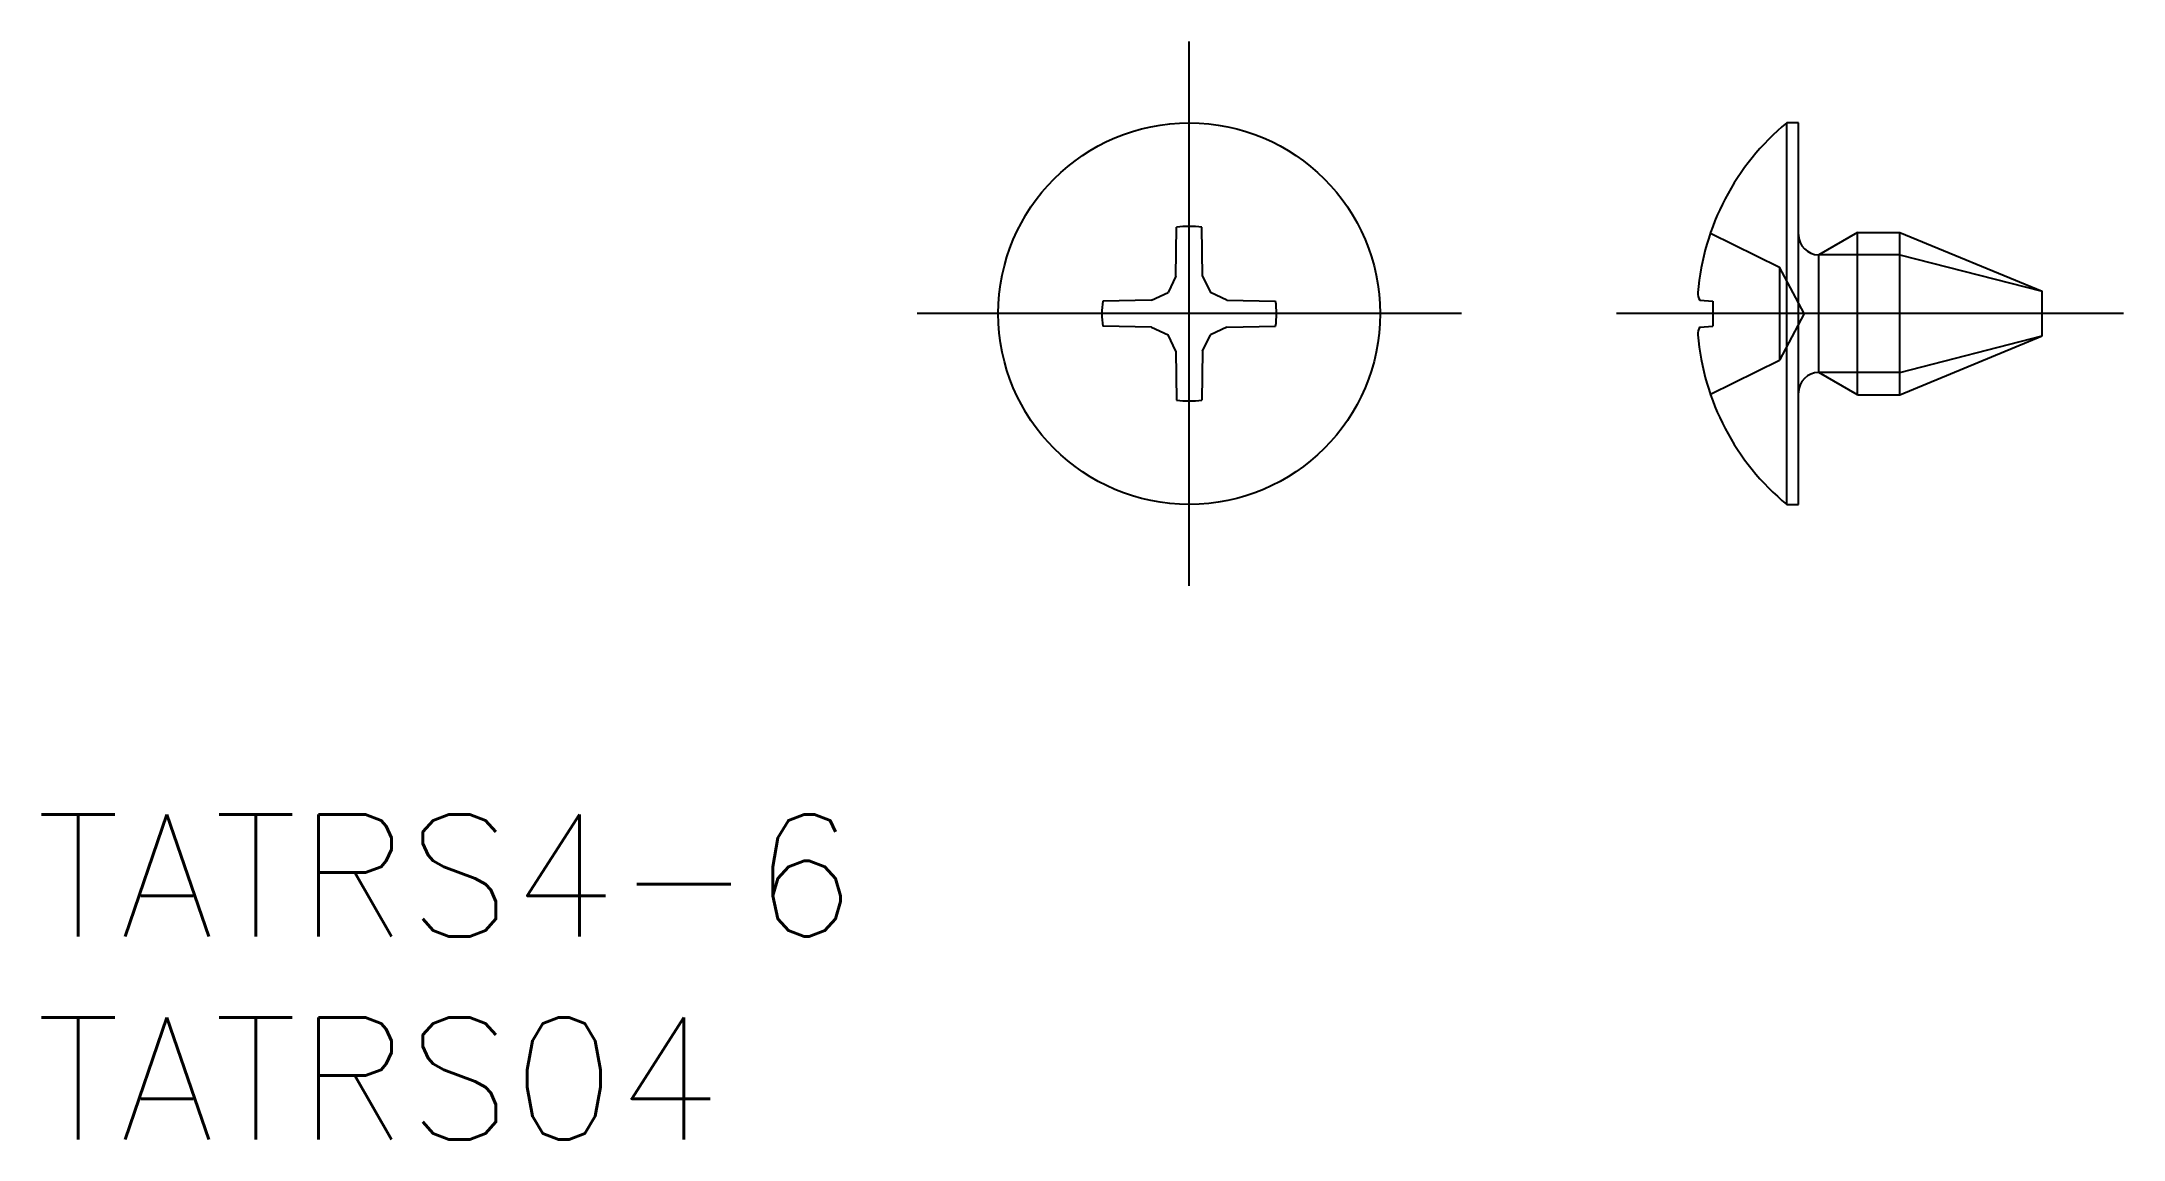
# Model space of a CAD drawing. Extents: x -28.3 to 23, y -20.3 to 6.7.
import ezdxf

# ---------------------------------------------------------------- set-up
doc = ezdxf.new("R2010")
doc.units = 0
doc.linetypes.add('CENTER', pattern=[50.8, 31.75, -6.35, 6.35, -6.35])
doc.linetypes.add('DASHED', pattern=[19.05, 12.7, -6.35])
doc.layers.get('0').update_dxf_attribs({"linetype": 'CONTINUOUS'})
doc.layers.add('CENTER', color=1, linetype='CENTER')
doc.styles.get("Standard").update_dxf_attribs({"font": 'txt.shx', "height": 3, "bigfont": 'bigfont.shx'})

msp = doc.modelspace()

# ---------------------------------------------------------------- linework, layer by layer
at = {"color": 7, "linetype": 'CONTINUOUS'}
for p, q in [((14.712, -4.7), (14.712, 4.7)), ((15, 4.7), (14.712, 4.7)), ((15, -4.7), (15, 4.7)), ((-0.331, 0.925), (-0.31, 2.128)), ((0.331, 0.925), (0.31, 2.128)), ((16.453, 2), (15.5, 1.45)), ((16.453, -2), (16.453, 2)), ((16.453, 2), (17.499, 2)), ((17.499, -2), (17.499, 2)), ((17.499, 2), (21, 0.55)), ((15.5, -1.45), (15.5, 1.45)), ((-0.925, 0.331), (-0.52, 0.52)), ((-0.331, 0.925), (-0.52, 0.52)), ((0.331, 0.925), (0.52, 0.52)), ((0.925, 0.331), (0.52, 0.52)), ((21, -0.55), (21, 0.55)), ((-0.925, 0.331), (-2.128, 0.31)), ((0.925, 0.331), (2.128, 0.31)), ((12.571, 0.331), (12.891, 0.31)), ((12.891, 0.31), (12.891, -0.31)), ((-0.925, -0.331), (-2.128, -0.31)), ((-0.925, -0.331), (-0.52, -0.52)), ((0.925, -0.331), (0.52, -0.52)), ((0.925, -0.331), (2.128, -0.31)), ((12.571, -0.331), (12.891, -0.31)), ((-0.331, -0.925), (-0.52, -0.52)), ((-0.331, -0.925), (-0.31, -2.128)), ((0.331, -0.925), (0.31, -2.128)), ((0.331, -0.925), (0.52, -0.52)), ((17.499, -2), (21, -0.55)), ((16.453, -2), (15.5, -1.45)), ((16.453, -2), (17.499, -2)), ((14.712, -4.7), (15, -4.7))]:
    msp.add_line(p, q, dxfattribs=at)
at = {"color": 3, "linetype": 'DASHED'}
for p, q in [((12.834, 1.985), (14.533, 1.145)), ((14.533, 1.145), (14.533, -1.145)), ((15.142, 0), (14.533, 1.145)), ((15.142, 0), (14.533, -1.145)), ((12.834, -1.985), (14.533, -1.145))]:
    msp.add_line(p, q, dxfattribs=at)
at = {"color": 3, "linetype": 'CONTINUOUS'}
for p, q in [((17.499, 1.45), (15.5, 1.45)), ((17.499, 1.45), (21, 0.55)), ((17.499, -1.45), (21, -0.55)), ((17.499, -1.45), (15.5, -1.45))]:
    msp.add_line(p, q, dxfattribs=at)
at = {"color": 7, "linetype": 'CONTINUOUS'}
msp.add_circle((0, 0), 4.7, dxfattribs=at)
for centre, radius, start, end in [((18.6, 0), 6.1, 129.6019, 175.1124), ((0, 0), 2.15, 81.7142, 98.2858), ((15.5, 1.95), 0.5, 180, 270), ((12.854, 0.504), 0.332, 177.2759, 211.4279), ((0, 0), 2.15, 171.7142, 188.2858), ((0, 0), 2.15, 351.7142, 8.2858), ((12.854, -0.504), 0.332, 148.5721, 182.7241), ((18.6, 0), 6.1, 184.8876, 230.3981), ((15.5, -1.95), 0.5, 90, 180), ((0, 0), 2.15, 261.7142, 278.2858)]:
    msp.add_arc(centre, radius, start, end, dxfattribs=at)
at = {"color": 3, "linetype": 'DASHED'}
for centre, start, end in [((13.1, 2.523), 243.4992, 243.7), ((13.1, -2.523), 116.3, 116.5008)]:
    msp.add_arc(centre, 0.6, start, end, dxfattribs=at)
at = {"layer": 'CENTER', "color": 1, "linetype": 'CENTER'}
for p, q in [((0, -6.7), (0, 6.7)), ((6.7, 0), (-6.7, 0)), ((23, 0), (10.522, 0))]:
    msp.add_line(p, q, dxfattribs=at)

# ---------------------------------------------------------------- texts
at = {"color": 7, "linetype": 'CONTINUOUS'}
for s, p in [('TATRS4-6', (-28.384, -15.337)), ('TATRS04', (-28.384, -20.337))]:
    msp.add_text(s, height=3, dxfattribs=at).set_placement(p)

doc.saveas('drawing.dxf')
